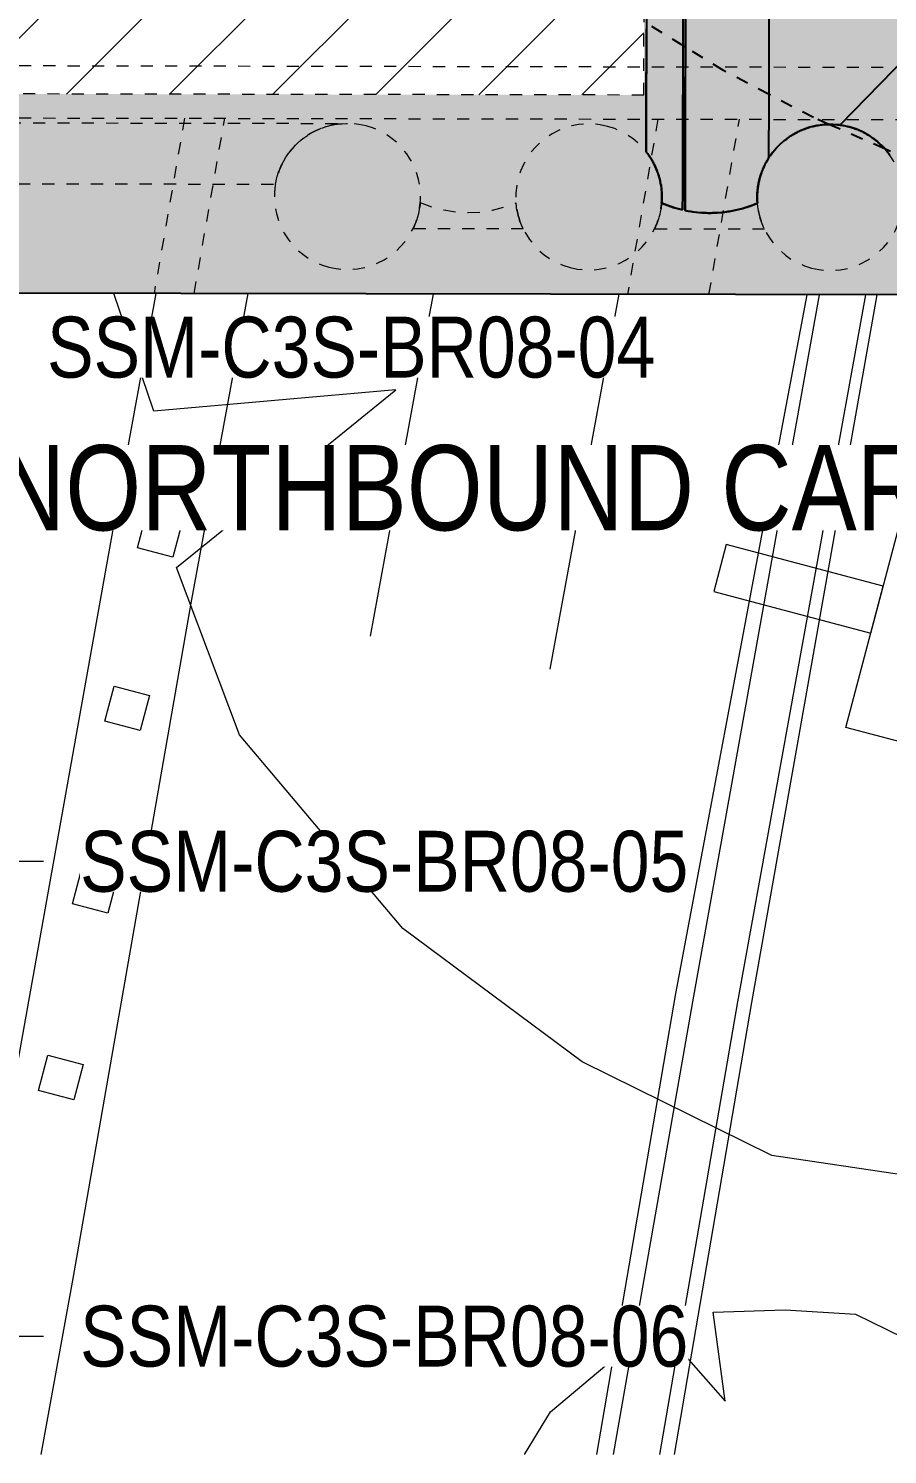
# Model space of a CAD drawing. Header units: metres. Extents: x -1147 to -802, y 5 to 567.
# Drawn here: x -1024.71 to -1017.65, y 498.17 to 509.88 of the extents above; entities that cross this region are included whole.
import ezdxf

# ---------------------------------------------------------------- set-up
doc = ezdxf.new("R2010")
doc.units = ezdxf.units.M
doc.linetypes.add('IMPORT-LNMK-LineTurn _3_', pattern=[0.0012, 0.0006, -0.0006])
doc.linetypes.add('JacobsDash', pattern=[0.0045, 0.003, -0.0015])
for name, color, linetype, lineweight in [('A-ANNO-NOTE', 7, 'Continuous', 9), ('A-DETL', 7, 'Continuous', 13), ('A-DETL-GENF', 7, 'Continuous', 9), ('A-FLOR', 7, 'Continuous', 50), ('A-FLOR-PATT', 7, 'Continuous', 40), ('A-GENM', 7, 'Continuous', 35), ('A-GENM-HDLN', 7, 'JacobsDash', 15), ('G-ANNO-TEXT', 7, 'Continuous', 9), ('S-BEAM-HDLN', 7, 'JacobsDash', 15), ('S-FNDN-HDLN', 7, 'JacobsDash', 15)]:
    doc.layers.add(name, color=color, linetype=linetype, lineweight=lineweight)
doc.styles.add('Arial Narrow', font='ARIALN.TTF', dxfattribs={"height": 0.7})
doc.styles.add('Arial Narrow_3', font='ARIALN.TTF', dxfattribs={"height": 0.5})

# ---------------------------------------------------------------- blocks, each defined once
blk = doc.blocks.new('T2DPAA-T2D-PWA-SU-M2D-000002_dwg-40815123-DRG-2873010 - GENERAL ARRANGEMENT PLAN')
at = {"color": 254, "lineweight": 18, "true_color": 0xe1e1e1}
for p, q in [((-202.285, 1061.957), (-201.434, 1062.524)), ((-201.346, 1062.189), (-202.863, 1062.068)), ((-201.603, 1060.082), (-202.285, 1061.957)), ((-201.878, 1061.647), (-201.878, 1061.947)), ((-201.878, 1061.947), (-201.579, 1061.947)), ((-201.579, 1061.947), (-201.579, 1061.647)), ((-201.579, 1061.647), (-201.878, 1061.647)), ((-201.153, 1061.459), (-202.671, 1061.34)), ((-202.514, 1060.744), (-201.603, 1060.082)), ((-202.282, 1059.866), (-201.235, 1059.948)), ((-201.235, 1059.948), (-200.764, 1059.984)), ((-203.613, 1059.761), (-202.282, 1059.866)), ((-201.893, 1058.391), (-201.11, 1058.453)), ((-201.11, 1058.453), (-200.375, 1058.51)), ((-203.496, 1058.266), (-201.893, 1058.391)), ((-199.982, 1057.019), (-201.501, 1056.906)), ((-199.956, 1056.92), (-201.472, 1056.795)), ((-199.859, 1056.551), (-201.375, 1056.429)), ((-199.835, 1056.463), (-201.35, 1056.334))]:
    blk.add_line(p, q, dxfattribs=at)
at = {"color": 254, "lineweight": 18, "true_color": 0xe1e1e1, "flags": 128}
for points in [[(-202.863, 1062.068), (-203.742, 1061.997), (-209.466, 1061.525), (-211, 1061.391)], [(-202.671, 1061.34), (-203.731, 1061.257), (-209.339, 1060.771), (-210.804, 1060.654)], [(-199.112, 1047.854), (-199.558, 1047.809), (-200.24, 1047.98), (-199.899, 1049.855), (-201.262, 1048.15), (-202.967, 1048.662), (-204.671, 1049.855), (-205.524, 1051.048), (-206.376, 1052.412), (-204.671, 1053.775), (-206.717, 1053.946), (-206.887, 1055.48), (-206.546, 1057.184), (-205.865, 1058.889), (-204.671, 1060.593), (-203.478, 1061.446), (-202.514, 1060.744)], [(-201.501, 1056.906), (-205.806, 1056.586), (-209.631, 1056.241)], [(-209.783, 1056.814), (-209.391, 1056.696), (-208.823, 1056.298), (-208.482, 1056.014), (-208.937, 1055.332), (-208.255, 1055.617), (-208.084, 1055.048), (-207.971, 1054.48), (-208.084, 1053.912), (-208.198, 1053.514), (-208.823, 1053.628), (-208.369, 1053.173), (-208.596, 1052.776), (-208.686, 1052.685)], [(-201.472, 1056.795), (-205.789, 1056.439), (-209.596, 1056.108)], [(-201.375, 1056.429), (-205.74, 1056.076), (-209.498, 1055.741)], [(-201.35, 1056.334), (-205.716, 1055.964), (-209.467, 1055.624)]]:
    blk.add_lwpolyline(points, dxfattribs=at)
for points in [[(-204.849, 1061.692), (-204.55, 1061.692), (-204.55, 1061.392), (-204.849, 1061.392)], [(-203.403, 1061.798), (-203.104, 1061.798), (-203.104, 1061.498), (-203.403, 1061.498)], [(-206.365, 1061.563), (-206.066, 1061.563), (-206.066, 1061.263), (-206.365, 1061.263)], [(-207.919, 1061.44), (-207.62, 1061.44), (-207.62, 1061.14), (-207.919, 1061.14)], [(-203.334, 1055.131), (-203.334, 1055.797), (-202.134, 1055.797), (-202.134, 1057.131), (-202.534, 1057.131), (-202.534, 1055.797), (-201.334, 1055.797), (-201.334, 1055.131)]]:
    blk.add_lwpolyline(points, close=True, dxfattribs=at)
blk = doc.blocks.new('T2DPAA-T2D-PWA-SU-M2D-000100_Survey_rvt-1-DRG-2873010 - GENERAL ARRANGEMENT PLAN')
at = {"color": 254, "lineweight": 18, "true_color": 0xe1e1e1, "rotation": 75.11694444444437}
blk.add_blockref('T2DPAA-T2D-PWA-SU-M2D-000002_dwg-40815123-DRG-2873010 - GENERAL ARRANGEMENT PLAN', (-45.821, 429.478), dxfattribs=at)
blk = doc.blocks.new('T2DPAA-T2D-C3S-RW-M2D-100010_dwg-40802999-DRG-2873010 - GENERAL ARRANGEMENT PLAN')
at = {"color": 254, "linetype": 'IMPORT-LNMK-LineTurn _3_', "lineweight": 25, "true_color": 0xd5d5d5}
for p, q in [((21.142, -617.874), (21.243, -617.537)), ((21.029, -618.249), (21.135, -617.896)), ((20.936, -618.661), (21.029, -618.249))]:
    blk.add_line(p, q, dxfattribs=at)
at = {"color": 9, "linetype": 'IMPORT-LNMK-LineTurn _3_', "lineweight": 25, "true_color": 0xc3c3c3}
for p, q in [((21.135, -617.896), (21.142, -617.874)), ((20.748, -619.694), (20.824, -619.2))]:
    blk.add_line(p, q, dxfattribs=at)
at = {"color": 254, "linetype": 'IMPORT-LNMK-LineTurn _3_', "lineweight": 25, "true_color": 0xe1e1e1}
for p, q in [((20.889, -618.868), (20.936, -618.661)), ((20.845, -619.062), (20.889, -618.87)), ((20.824, -619.2), (20.845, -619.062)), ((20.74, -619.745), (20.748, -619.696))]:
    blk.add_line(p, q, dxfattribs=at)
blk = doc.blocks.new('T2DPAA-T2D-PWC-RW-M2D-100010_RoadDesign_rvt-1-DRG-2873010 - GENERAL ARRANGEMENT PLAN')
at = {"color": 254, "lineweight": 18, "true_color": 0xe3e3e3, "rotation": 75.11694444444437}
blk.add_blockref('T2DPAA-T2D-C3S-RW-M2D-100010_dwg-40802999-DRG-2873010 - GENERAL ARRANGEMENT PLAN', (-1722.337, 648.01), dxfattribs=at)
blk = doc.blocks.new('Top of Pavement - RL A - Top of Pavement - RL A-68818558-DRG-2873010 - GENERAL ARRANGEMENT PLAN')
at = {"layer": 'A-GENM', "color": 253, "lineweight": 25, "true_color": 0xa3a3a3}
blk.add_open_spline([(108.421, -13.592), (108.397, -13.501), (108.317, -13.199), (108.182, -12.686), (108.043, -12.158), (107.931, -11.735), (107.847, -11.418), (107.764, -11.101), (107.652, -10.678), (107.513, -10.149), (107.345, -9.515), (107.178, -8.881), (107.011, -8.247), (106.843, -7.612), (106.704, -7.084), (106.592, -6.661), (106.508, -6.344), (106.425, -6.027), (106.341, -5.71), (106.257, -5.392), (106.146, -4.97), (106.006, -4.441), (105.839, -3.807), (105.672, -3.173), (105.504, -2.538), (105.365, -2.01), (105.253, -1.587), (105.169, -1.27), (105.086, -0.953), (104.974, -0.53), (104.835, -0.001), (104.667, 0.633), (104.5, 1.267), (104.333, 1.901), (104.165, 2.535), (103.998, 3.169), (103.831, 3.803), (103.663, 4.437), (103.496, 5.072), (103.329, 5.706), (103.189, 6.234), (103.078, 6.657), (102.994, 6.974), (102.91, 7.291), (102.799, 7.714), (102.659, 8.242), (102.492, 8.876), (102.325, 9.51), (102.157, 10.145), (102.018, 10.673), (101.906, 11.096), (101.823, 11.413), (101.739, 11.73), (101.655, 12.047), (101.572, 12.364), (101.488, 12.681), (101.404, 12.998), (101.293, 13.421), (101.153, 13.949), (100.986, 14.584), (100.819, 15.218), (100.651, 15.852), (100.484, 16.486), (100.345, 17.014), (100.233, 17.437), (100.122, 17.86), (99.982, 18.388), (99.815, 19.023), (99.592, 19.868), (99.369, 20.714), (99.145, 21.559), (98.978, 22.193), (98.811, 22.827), (98.588, 23.673), (98.365, 24.518), (98.141, 25.364), (97.974, 25.998), (97.835, 26.527), (97.723, 26.949), (97.639, 27.266), (97.556, 27.583), (97.444, 28.006), (97.305, 28.535), (97.137, 29.169), (96.97, 29.803), (96.803, 30.437), (96.663, 30.965), (96.552, 31.388), (96.468, 31.705), (96.384, 32.022), (96.301, 32.339), (96.217, 32.656), (96.133, 32.974), (96.05, 33.291), (95.938, 33.713), (95.799, 34.242), (95.642, 34.837), (95.54, 35.222), (95.495, 35.395)], degree=3, knots=[-0.7201257, -0.7201257, -0.7201257, -0.7201257, -0.7181818, -0.7136364, -0.7090909, -0.7068182, -0.7045455, -0.7022727, -0.7, -0.6954545, -0.6909091, -0.6863636, -0.6818182, -0.6772727, -0.6727273, -0.6704545, -0.6681818, -0.6659091, -0.6636364, -0.6613636, -0.6590909, -0.6545455, -0.65, -0.6454545, -0.6409091, -0.6363636, -0.6340909, -0.6318182, -0.6295455, -0.6272727, -0.6227273, -0.6181818, -0.6136364, -0.6090909, -0.6045455, -0.6, -0.5954545, -0.5909091, -0.5863636, -0.5818182, -0.5772727, -0.575, -0.5727273, -0.5704545, -0.5681818, -0.5636364, -0.5590909, -0.5545455, -0.55, -0.5454545, -0.5431818, -0.5409091, -0.5386364, -0.5363636, -0.5340909, -0.5318182, -0.5295455, -0.5272727, -0.5227273, -0.5181818, -0.5136364, -0.5090909, -0.5045455, -0.5, -0.4977273, -0.4954545, -0.4909091, -0.4863636, -0.4818182, -0.4727273, -0.4681818, -0.4636364, -0.4590909, -0.4545455, -0.4454545, -0.4409091, -0.4363636, -0.4318182, -0.4295455, -0.4272727, -0.425, -0.4227273, -0.4181818, -0.4136364, -0.4090909, -0.4045455, -0.4, -0.3977273, -0.3954545, -0.3931818, -0.3909091, -0.3886364, -0.3863636, -0.3840909, -0.3818182, -0.3772727, -0.3727273, -0.3690093, -0.3690093, -0.3690093, -0.3690093], dxfattribs=at)
blk.add_open_spline([(108.421, -13.592), (108.397, -13.501), (108.317, -13.199), (108.182, -12.686), (108.043, -12.158), (107.931, -11.735), (107.847, -11.418), (107.764, -11.101), (107.652, -10.678), (107.513, -10.149), (107.345, -9.515), (107.178, -8.881), (107.011, -8.247), (106.843, -7.612), (106.704, -7.084), (106.592, -6.661), (106.508, -6.344), (106.425, -6.027), (106.341, -5.71), (106.257, -5.392), (106.146, -4.97), (106.006, -4.441), (105.839, -3.807), (105.672, -3.173), (105.504, -2.538), (105.365, -2.01), (105.253, -1.587), (105.169, -1.27), (105.086, -0.953), (104.974, -0.53), (104.835, -0.001), (104.667, 0.633), (104.5, 1.267), (104.333, 1.901), (104.165, 2.535), (103.998, 3.169), (103.831, 3.803), (103.663, 4.437), (103.496, 5.072), (103.329, 5.706), (103.189, 6.234), (103.078, 6.657), (102.994, 6.974), (102.91, 7.291), (102.799, 7.714), (102.659, 8.242), (102.492, 8.876), (102.325, 9.51), (102.157, 10.145), (102.018, 10.673), (101.906, 11.096), (101.823, 11.413), (101.739, 11.73), (101.655, 12.047), (101.572, 12.364), (101.488, 12.681), (101.404, 12.998), (101.293, 13.421), (101.153, 13.949), (100.986, 14.584), (100.819, 15.218), (100.651, 15.852), (100.484, 16.486), (100.345, 17.014), (100.233, 17.437), (100.122, 17.86), (99.982, 18.388), (99.815, 19.023), (99.592, 19.868), (99.369, 20.714), (99.145, 21.559), (98.978, 22.193), (98.811, 22.827), (98.588, 23.673), (98.365, 24.518), (98.141, 25.364), (97.974, 25.998), (97.835, 26.527), (97.723, 26.949), (97.639, 27.266), (97.556, 27.583), (97.444, 28.006), (97.305, 28.535), (97.137, 29.169), (96.97, 29.803), (96.803, 30.437), (96.663, 30.965), (96.552, 31.388), (96.468, 31.705), (96.384, 32.022), (96.301, 32.339), (96.217, 32.656), (96.133, 32.974), (96.05, 33.291), (95.938, 33.713), (95.799, 34.242), (95.642, 34.837), (95.54, 35.222), (95.495, 35.395)], degree=3, knots=[-0.7201257, -0.7201257, -0.7201257, -0.7201257, -0.7181818, -0.7136364, -0.7090909, -0.7068182, -0.7045455, -0.7022727, -0.7, -0.6954545, -0.6909091, -0.6863636, -0.6818182, -0.6772727, -0.6727273, -0.6704545, -0.6681818, -0.6659091, -0.6636364, -0.6613636, -0.6590909, -0.6545455, -0.65, -0.6454545, -0.6409091, -0.6363636, -0.6340909, -0.6318182, -0.6295455, -0.6272727, -0.6227273, -0.6181818, -0.6136364, -0.6090909, -0.6045455, -0.6, -0.5954545, -0.5909091, -0.5863636, -0.5818182, -0.5772727, -0.575, -0.5727273, -0.5704545, -0.5681818, -0.5636364, -0.5590909, -0.5545455, -0.55, -0.5454545, -0.5431818, -0.5409091, -0.5386364, -0.5363636, -0.5340909, -0.5318182, -0.5295455, -0.5272727, -0.5227273, -0.5181818, -0.5136364, -0.5090909, -0.5045455, -0.5, -0.4977273, -0.4954545, -0.4909091, -0.4863636, -0.4818182, -0.4727273, -0.4681818, -0.4636364, -0.4590909, -0.4545455, -0.4454545, -0.4409091, -0.4363636, -0.4318182, -0.4295455, -0.4272727, -0.425, -0.4227273, -0.4181818, -0.4136364, -0.4090909, -0.4045455, -0.4, -0.3977273, -0.3954545, -0.3931818, -0.3909091, -0.3886364, -0.3863636, -0.3840909, -0.3818182, -0.3772727, -0.3727273, -0.3690093, -0.3690093, -0.3690093, -0.3690093], dxfattribs=at)
blk = doc.blocks.new('T2DPAA-T2D-C3S-RS-M3D-100334_rvt-1-DRG-2873010 - GENERAL ARRANGEMENT PLAN')
at = {"layer": 'A-GENM', "color": 253, "lineweight": 25, "true_color": 0xa3a3a3}
for p, q in [((-1119.763, 508.531), (-1119.76, 510.405)), ((-1120.06, 510.219), (-1120.063, 508.872)), ((-1118.836, 509.025), (-1118.878, 509)), ((-1118.78, 509.051), (-1118.822, 509.032)), ((-1118.721, 509.072), (-1118.77, 509.055)), ((-1118.663, 509.086), (-1118.707, 509.076)), ((-1118.599, 509.095), (-1118.651, 509.088)), ((-1118.541, 509.096), (-1118.586, 509.095)), ((-1118.475, 509.092), (-1118.528, 509.096)), ((-1118.436, 509.085), (-1118.449, 509.088)), ((-1118.341, 509.059), (-1118.395, 509.076)), ((-1118.276, 509.03), (-1118.328, 509.053)), ((-1118.224, 509), (-1118.269, 509.026)), ((-1118.979, 508.916), (-1119.013, 508.879)), ((-1118.938, 508.955), (-1118.971, 508.925)), ((-1118.887, 508.994), (-1118.925, 508.965)), ((-1118.168, 508.959), (-1118.212, 508.991)), ((-1118.122, 508.916), (-1118.16, 508.951)), ((-1118.078, 508.866), (-1118.112, 508.906)), ((-1119.023, 508.867), (-1119.049, 508.831)), ((-1119.764, 508.393), (-1119.763, 508.531))]:
    blk.add_line(p, q, dxfattribs=at)
at = {"layer": 'A-GENM', "color": 254, "lineweight": 25, "true_color": 0xd1d1d1}
for p, q in [((-1117.581, 510.003), (-1118.471, 509.091)), ((-1118.829, 509.028), (-1118.834, 509.026)), ((-1118.823, 509.031), (-1118.829, 509.028)), ((-1118.655, 509.087), (-1118.662, 509.086)), ((-1118.471, 509.091), (-1118.474, 509.092)), ((-1118.449, 509.088), (-1118.471, 509.091)), ((-1118.399, 509.077), (-1118.434, 509.085)), ((-1118.395, 509.076), (-1118.397, 509.076)), ((-1118.117, 508.911), (-1118.121, 508.915))]:
    blk.add_line(p, q, dxfattribs=at)
at = {"layer": 'A-GENM', "color": 9, "lineweight": 25, "true_color": 0xbebebe}
for p, q in [((-1118.878, 509), (-1118.88, 508.998)), ((-1118.775, 509.053), (-1118.78, 509.051)), ((-1118.269, 509.026), (-1118.274, 509.029)), ((-1118.971, 508.925), (-1118.976, 508.92)), ((-1118.883, 508.996), (-1118.887, 508.994)), ((-1118.212, 508.991), (-1118.214, 508.993)), ((-1118.165, 508.956), (-1118.168, 508.959)), ((-1118.16, 508.952), (-1118.165, 508.956)), ((-1118.112, 508.906), (-1118.116, 508.909)), ((-1119.049, 508.831), (-1119.054, 508.824)), ((-1119.763, 508.531), (-1119.764, 508.393))]:
    blk.add_line(p, q, dxfattribs=at)
at = {"layer": 'A-GENM', "color": 9, "lineweight": 25, "true_color": 0xbebebe, "flags": 128}
for points in [[(-1119.76, 510.173), (-1119.761, 509.976), (-1119.761, 509.778), (-1119.761, 509.58), (-1119.762, 509.382), (-1119.762, 509.185), (-1119.762, 508.987), (-1119.763, 508.789), (-1119.763, 508.591), (-1119.763, 508.531)], [(-1119.742, 509.395), (-1119.741, 509.579), (-1119.741, 509.777), (-1119.741, 509.975), (-1119.74, 510.173)], [(-1119.053, 509.574), (-1119.052, 509.723), (-1119.052, 509.873), (-1119.052, 510.022), (-1119.052, 510.172)], [(-1120.063, 508.872), (-1120.062, 509.016), (-1120.062, 509.161), (-1120.062, 509.306), (-1120.062, 509.45), (-1120.061, 509.595), (-1120.061, 509.74), (-1120.061, 509.882)], [(-1119.054, 508.824), (-1119.054, 508.973), (-1119.053, 509.123), (-1119.053, 509.273), (-1119.053, 509.423), (-1119.053, 509.573)], [(-1119.744, 508.389), (-1119.743, 508.587), (-1119.743, 508.786), (-1119.743, 508.984), (-1119.742, 509.182), (-1119.742, 509.38), (-1119.742, 509.394)]]:
    blk.add_lwpolyline(points, dxfattribs=at)
at = {"layer": 'A-GENM', "color": 254, "lineweight": 25, "true_color": 0xd1d1d1, "flags": 128}
for points in [[(-1118.707, 509.076), (-1118.715, 509.074), (-1118.719, 509.072)], [(-1118.586, 509.095), (-1118.594, 509.095), (-1118.598, 509.095)], [(-1118.529, 509.096), (-1118.533, 509.096), (-1118.541, 509.096)], [(-1118.329, 509.054), (-1118.334, 509.056), (-1118.341, 509.059)], [(-1118.214, 508.993), (-1118.218, 508.995), (-1118.224, 508.999)], [(-1118.929, 508.963), (-1118.931, 508.96), (-1118.936, 508.957)], [(-1119.015, 508.877), (-1119.018, 508.873), (-1119.022, 508.868)]]:
    blk.add_lwpolyline(points, dxfattribs=at)
at = {"layer": 'A-GENM', "color": 253, "lineweight": 25, "true_color": 0xa3a3a3}
for points in [[(-1119.74, 510.401), (-1119.741, 509.731), (-1119.742, 509.06), (-1119.744, 508.389)], [(-1118.885, 508.995), (-1118.873, 509.003), (-1118.861, 509.01), (-1118.849, 509.017)], [(-1118.849, 509.017), (-1118.836, 509.024), (-1118.824, 509.031), (-1118.811, 509.037)], [(-1118.811, 509.037), (-1118.798, 509.043), (-1118.785, 509.049), (-1118.772, 509.054)], [(-1118.772, 509.054), (-1118.759, 509.059), (-1118.746, 509.064), (-1118.732, 509.068)], [(-1118.732, 509.068), (-1118.719, 509.073), (-1118.705, 509.077), (-1118.691, 509.08)], [(-1118.691, 509.08), (-1118.677, 509.083), (-1118.663, 509.086), (-1118.649, 509.088)], [(-1118.649, 509.088), (-1118.636, 509.091), (-1118.621, 509.092), (-1118.607, 509.094)], [(-1118.607, 509.094), (-1118.593, 509.095), (-1118.579, 509.096), (-1118.565, 509.096)], [(-1118.565, 509.096), (-1118.551, 509.097), (-1118.537, 509.096), (-1118.523, 509.096)], [(-1118.523, 509.096), (-1118.508, 509.095), (-1118.494, 509.094), (-1118.48, 509.092)], [(-1118.48, 509.092), (-1118.466, 509.091), (-1118.452, 509.088), (-1118.438, 509.086)], [(-1118.438, 509.086), (-1118.425, 509.083), (-1118.412, 509.08), (-1118.399, 509.077)], [(-1118.397, 509.076), (-1118.383, 509.073), (-1118.37, 509.069), (-1118.357, 509.064)], [(-1118.357, 509.064), (-1118.344, 509.06), (-1118.331, 509.055), (-1118.318, 509.049)], [(-1118.318, 509.049), (-1118.305, 509.044), (-1118.292, 509.038), (-1118.28, 509.032)], [(-1118.28, 509.032), (-1118.267, 509.025), (-1118.255, 509.019), (-1118.243, 509.011)], [(-1118.243, 509.011), (-1118.231, 509.004), (-1118.219, 508.997), (-1118.208, 508.989)], [(-1119.037, 508.849), (-1119.028, 508.86), (-1119.02, 508.871), (-1119.011, 508.882)], [(-1119.011, 508.882), (-1119.002, 508.893), (-1118.992, 508.903), (-1118.982, 508.914)], [(-1118.982, 508.914), (-1118.972, 508.924), (-1118.962, 508.934), (-1118.952, 508.943)], [(-1118.952, 508.943), (-1118.941, 508.952), (-1118.93, 508.962), (-1118.919, 508.97)], [(-1118.919, 508.97), (-1118.908, 508.979), (-1118.896, 508.987), (-1118.885, 508.995)], [(-1118.208, 508.989), (-1118.196, 508.981), (-1118.185, 508.972), (-1118.174, 508.964)], [(-1118.174, 508.964), (-1118.164, 508.955), (-1118.153, 508.946), (-1118.143, 508.936)], [(-1118.143, 508.936), (-1118.133, 508.927), (-1118.123, 508.917), (-1118.113, 508.907)], [(-1118.113, 508.907), (-1118.104, 508.897), (-1118.094, 508.886), (-1118.086, 508.875)], [(-1120.063, 508.872), (-1120.054, 508.861), (-1120.046, 508.85), (-1120.038, 508.838)], [(-1120.038, 508.838), (-1120.031, 508.827), (-1120.023, 508.816), (-1120.017, 508.804)], [(-1120.017, 508.804), (-1120.01, 508.792), (-1120.003, 508.78), (-1119.997, 508.768)], [(-1119.997, 508.768), (-1119.991, 508.756), (-1119.985, 508.743), (-1119.98, 508.731)], [(-1119.1, 508.738), (-1119.094, 508.751), (-1119.088, 508.764), (-1119.082, 508.777)], [(-1119.078, 508.783), (-1119.081, 508.778), (-1119.084, 508.772), (-1119.087, 508.767)], [(-1119.058, 508.818), (-1119.061, 508.813), (-1119.064, 508.808), (-1119.067, 508.803)], [(-1119.06, 508.813), (-1119.053, 508.825), (-1119.045, 508.837), (-1119.037, 508.849)], [(-1118.086, 508.875), (-1118.077, 508.864), (-1118.068, 508.853), (-1118.06, 508.842)], [(-1119.98, 508.731), (-1119.975, 508.718), (-1119.97, 508.705), (-1119.966, 508.692)], [(-1119.966, 508.692), (-1119.961, 508.679), (-1119.957, 508.666), (-1119.954, 508.653)], [(-1119.954, 508.653), (-1119.95, 508.64), (-1119.947, 508.626), (-1119.945, 508.613)], [(-1119.139, 508.617), (-1119.136, 508.631), (-1119.132, 508.645), (-1119.129, 508.658)], [(-1119.126, 508.669), (-1119.127, 508.663), (-1119.129, 508.657), (-1119.131, 508.652)], [(-1119.129, 508.658), (-1119.127, 508.665), (-1119.123, 508.679), (-1119.118, 508.692), (-1119.116, 508.699)], [(-1119.112, 508.708), (-1119.115, 508.702), (-1119.117, 508.697), (-1119.119, 508.691)], [(-1119.116, 508.699), (-1119.111, 508.712), (-1119.106, 508.725), (-1119.1, 508.738)], [(-1119.097, 508.746), (-1119.099, 508.741), (-1119.102, 508.735), (-1119.104, 508.729)], [(-1119.945, 508.613), (-1119.942, 508.6), (-1119.94, 508.586), (-1119.938, 508.572)], [(-1119.938, 508.572), (-1119.937, 508.559), (-1119.935, 508.545), (-1119.935, 508.532)], [(-1119.935, 508.532), (-1119.934, 508.518), (-1119.934, 508.504), (-1119.934, 508.491)], [(-1119.151, 508.491), (-1119.151, 508.505), (-1119.151, 508.519), (-1119.15, 508.533)], [(-1119.149, 508.546), (-1119.149, 508.541), (-1119.15, 508.536), (-1119.15, 508.531)], [(-1119.146, 508.575), (-1119.144, 508.589), (-1119.142, 508.603), (-1119.139, 508.617)], [(-1119.144, 508.588), (-1119.145, 508.583), (-1119.146, 508.577), (-1119.146, 508.571)], [(-1119.136, 508.629), (-1119.137, 508.623), (-1119.139, 508.617), (-1119.14, 508.612)], [(-1119.934, 508.491), (-1119.934, 508.477), (-1119.935, 508.463), (-1119.936, 508.45)], [(-1119.936, 508.45), (-1119.922, 508.444), (-1119.908, 508.438), (-1119.894, 508.433)], [(-1119.894, 508.433), (-1119.88, 508.427), (-1119.865, 508.422), (-1119.851, 508.418)], [(-1119.851, 508.418), (-1119.837, 508.413), (-1119.822, 508.409), (-1119.808, 508.405)], [(-1119.293, 508.4), (-1119.276, 508.404), (-1119.26, 508.408), (-1119.244, 508.413)], [(-1119.244, 508.413), (-1119.228, 508.418), (-1119.212, 508.424), (-1119.196, 508.43)], [(-1119.196, 508.43), (-1119.18, 508.435), (-1119.165, 508.442), (-1119.149, 508.448)], [(-1119.151, 508.503), (-1119.151, 508.498), (-1119.151, 508.494), (-1119.151, 508.489)], [(-1119.149, 508.448), (-1119.15, 508.462), (-1119.151, 508.477), (-1119.151, 508.491)], [(-1119.808, 508.405), (-1119.793, 508.401), (-1119.778, 508.397), (-1119.764, 508.393)], [(-1119.744, 508.389), (-1119.727, 508.386), (-1119.71, 508.383), (-1119.694, 508.38)], [(-1119.694, 508.38), (-1119.677, 508.378), (-1119.66, 508.375), (-1119.644, 508.374)], [(-1119.644, 508.374), (-1119.627, 508.372), (-1119.61, 508.371), (-1119.593, 508.37)], [(-1119.593, 508.37), (-1119.576, 508.369), (-1119.56, 508.368), (-1119.543, 508.368)], [(-1119.543, 508.368), (-1119.526, 508.368), (-1119.509, 508.369), (-1119.492, 508.37)], [(-1119.492, 508.37), (-1119.475, 508.37), (-1119.459, 508.372), (-1119.442, 508.373)], [(-1119.442, 508.373), (-1119.425, 508.375), (-1119.408, 508.377), (-1119.392, 508.38)], [(-1119.392, 508.38), (-1119.375, 508.382), (-1119.358, 508.385), (-1119.342, 508.388)], [(-1119.342, 508.388), (-1119.325, 508.392), (-1119.309, 508.395), (-1119.293, 508.4)]]:
    blk.add_open_spline(points, degree=3, dxfattribs=at)
at = {"layer": 'A-GENM', "color": 9, "lineweight": 25, "true_color": 0xbebebe}
for points in [[(-1120.038, 508.838), (-1120.046, 508.85), (-1120.054, 508.861), (-1120.063, 508.872)], [(-1120.017, 508.804), (-1120.023, 508.816), (-1120.031, 508.827), (-1120.038, 508.838)], [(-1119.067, 508.803), (-1119.071, 508.796), (-1119.074, 508.79), (-1119.078, 508.783)], [(-1119.054, 508.824), (-1119.055, 508.822), (-1119.056, 508.82), (-1119.057, 508.818)], [(-1119.104, 508.729), (-1119.107, 508.722), (-1119.11, 508.715), (-1119.112, 508.708)], [(-1119.894, 508.433), (-1119.908, 508.438), (-1119.922, 508.444), (-1119.936, 508.45)], [(-1119.851, 508.418), (-1119.865, 508.422), (-1119.88, 508.427), (-1119.894, 508.433)], [(-1119.764, 508.393), (-1119.793, 508.4), (-1119.822, 508.408), (-1119.851, 508.418)], [(-1119.149, 508.448), (-1119.211, 508.422), (-1119.34, 508.382), (-1119.543, 508.361), (-1119.678, 508.375), (-1119.744, 508.389)], [(-1119.151, 508.488), (-1119.151, 508.475), (-1119.15, 508.461), (-1119.149, 508.448)]]:
    blk.add_open_spline(points, degree=3, dxfattribs=at)
for points, knots in [([(-1119.936, 508.45), (-1119.933, 508.491), (-1119.934, 508.587), (-1119.966, 508.707), (-1120.003, 508.78), (-1120.017, 508.804)], [-1, -1, -1, -1, -0.7272727, -0.3636364, -0.1818182, -0.1818182, -0.1818182, -0.1818182]), ([(-1119.087, 508.767), (-1119.089, 508.763), (-1119.092, 508.756), (-1119.095, 508.749), (-1119.097, 508.746)], [-0.83350599, -0.83350599, -0.83350599, -0.83350599, -0.8, -0.77532756, -0.77532756, -0.77532756, -0.77532756]), ([(-1119.131, 508.652), (-1119.131, 508.649), (-1119.133, 508.642), (-1119.135, 508.634), (-1119.136, 508.629)], [-0.52033055, -0.52033055, -0.52033055, -0.52033055, -0.5, -0.46150031, -0.46150031, -0.46150031, -0.46150031]), ([(-1119.119, 508.691), (-1119.12, 508.688), (-1119.122, 508.681), (-1119.124, 508.673), (-1119.126, 508.669)], [-0.624576, -0.624576, -0.624576, -0.624576, -0.6, -0.56638869, -0.56638869, -0.56638869, -0.56638869]), ([(-1119.146, 508.571), (-1119.146, 508.57), (-1119.147, 508.561), (-1119.148, 508.553), (-1119.149, 508.546)], [-0.31207002, -0.31207002, -0.31207002, -0.31207002, -0.3, -0.24920787, -0.24920787, -0.24920787, -0.24920787]), ([(-1119.14, 508.612), (-1119.14, 508.61), (-1119.142, 508.602), (-1119.143, 508.594), (-1119.144, 508.588)], [-0.41616995, -0.41616995, -0.41616995, -0.41616995, -0.4, -0.35601308, -0.35601308, -0.35601308, -0.35601308]), ([(-1119.15, 508.53), (-1119.15, 508.529), (-1119.151, 508.52), (-1119.151, 508.511), (-1119.151, 508.503)], [-0.20801499, -0.20801499, -0.20801499, -0.20801499, -0.2, -0.13844549, -0.13844549, -0.13844549, -0.13844549])]:
    blk.add_open_spline(points, degree=3, knots=knots, dxfattribs=at)
at = {"layer": 'A-GENM', "color": 253, "lineweight": 25, "true_color": 0xa3a3a3}
for points, knots in [([(-1119.082, 508.777), (-1119.08, 508.78), (-1119.073, 508.792), (-1119.066, 508.804), (-1119.06, 508.813)], [-0.7037037, -0.7037037, -0.7037037, -0.7037037, -0.69444444, -0.66666667, -0.66666667, -0.66666667, -0.66666667]), ([(-1119.15, 508.533), (-1119.149, 508.544), (-1119.148, 508.558), (-1119.146, 508.572), (-1119.146, 508.575)], [-0.92592593, -0.92592593, -0.92592593, -0.92592593, -0.89814815, -0.88888889, -0.88888889, -0.88888889, -0.88888889])]:
    blk.add_open_spline(points, degree=3, knots=knots, dxfattribs=at)
at = {"layer": 'A-GENM', "color": 253, "lineweight": 25, "true_color": 0xa3a3a3, "rotation": 75.11694444444437}
blk.add_blockref('Top of Pavement - RL A - Top of Pavement - RL A-68818558-DRG-2873010 - GENERAL ARRANGEMENT PLAN', (-1134.058, 404.862), dxfattribs=at)
blk = doc.blocks.new('01_SFO_FRP_Pile_CastInPlace_CS_BR08 - CAST-IN-PLACE PILE - 1200-8660884-DRG-2873010 - GENERAL ARRANGEMENT PLAN')
at = {"layer": 'S-FNDN-HDLN'}
for start, end in [(90, 270), (270, 90)]:
    blk.add_arc((0, 0), 0.6, start, end, dxfattribs=at)
blk = doc.blocks.new('01_SFO_FRP_Pile_CastInPlace_CS_BR08 - CAST-IN-PLACE PILE - 1200-8661059-DRG-2873010 - GENERAL ARRANGEMENT PLAN')
at = {"layer": 'S-FNDN-HDLN'}
for start, end in [(90, 270), (270, 90)]:
    blk.add_arc((0, 0), 0.6, start, end, dxfattribs=at)
blk = doc.blocks.new('01_SFO_FRP_Pile_CastInPlace_CS_BR08 - CAST-IN-PLACE PILE - 1200-8661047-DRG-2873010 - GENERAL ARRANGEMENT PLAN')
at = {"layer": 'S-FNDN-HDLN'}
for start, end in [(90, 270), (270, 90)]:
    blk.add_arc((0, 0), 0.6, start, end, dxfattribs=at)
blk = doc.blocks.new('20_SFR_WSC_ShotcreteWall_Flat_Datum - FlatWall_PileSize_1200-6279977-DRG-2873010 - GENERAL ARRANGEMENT PLAN')
at = {"layer": 'A-GENM-HDLN', "color": 252, "true_color": 0x888888}
for p, q in [((0.316, 1.2), (4.3, 1.2)), ((4.087, 1.161), (4.124, 1.174)), ((4.168, 1.185), (4.206, 1.193)), ((4.253, 1.198), (4.291, 1.2)), ((4.292, 1.2), (4.299, 1.2)), ((0.388, 1.058), (0.416, 1.033)), ((3.938, 1.079), (3.97, 1.101)), ((4.01, 1.125), (4.044, 1.143)), ((0.421, 1.028), (0.445, 1.003)), ((0.445, 1.002), (0.448, 1)), ((0.448, 1), (0.472, 0.97)), ((0.478, 0.963), (0.497, 0.936)), ((3.819, 0.959), (3.843, 0.989)), ((3.874, 1.023), (3.903, 1.05)), ((0.498, 0.935), (0.499, 0.933)), ((0.499, 0.933), (0.52, 0.899)), ((0.525, 0.89), (0.54, 0.862)), ((0.54, 0.862), (0.541, 0.86)), ((0.541, 0.86), (0.557, 0.823)), ((3.738, 0.81), (3.753, 0.846)), ((3.773, 0.887), (3.793, 0.921)), ((0.562, 0.809), (0.571, 0.784)), ((0.571, 0.783), (0.572, 0.782)), ((0.572, 0.782), (0.583, 0.742)), ((0.588, 0.719), (0.591, 0.701)), ((3.708, 0.7), (3.713, 0.726)), ((3.714, 0.728), (3.723, 0.767)), ((0.592, 0.701), (0.592, 0.7)), ((0.592, 0.7), (3.708, 0.7))]:
    blk.add_line(p, q, dxfattribs=at)
at = {"layer": 'A-GENM-HDLN', "color": 252, "true_color": 0x888888, "flags": 128}
for points in [[(4.124, 1.174), (4.134, 1.177), (4.165, 1.185)], [(4.207, 1.193), (4.216, 1.194), (4.249, 1.198)], [(3.904, 1.051), (3.912, 1.058), (3.936, 1.077)], [(3.971, 1.102), (3.98, 1.108), (4.007, 1.124)], [(4.045, 1.143), (4.055, 1.148), (4.084, 1.16)], [(3.793, 0.922), (3.801, 0.933), (3.817, 0.957)], [(3.844, 0.99), (3.852, 1), (3.873, 1.021)], [(3.753, 0.847), (3.759, 0.86), (3.772, 0.885)], [(3.724, 0.768), (3.728, 0.782), (3.737, 0.808)]]:
    blk.add_lwpolyline(points, dxfattribs=at)
blk = doc.blocks.new('20_SFR_WSC_ShotcreteWall_ArchFlatBack_Datum - ArchWall_PileSize_1200-6845785-DRG-2873010 - GENERAL ARRANGEMENT PLAN')
at = {"layer": 'A-GENM-HDLN', "color": 252, "true_color": 0x888888}
for p, q in [((0.593, -0.689), (0.587, -0.723)), ((0.597, -0.661), (0.594, -0.686)), ((0.598, -0.649), (0.597, -0.66)), ((1.388, -0.677), (1.385, -0.649)), ((1.394, -0.712), (1.388, -0.679)), ((0.568, -0.795), (0.559, -0.819)), ((0.576, -0.769), (0.568, -0.795)), ((0.583, -0.742), (0.576, -0.768)), ((0.587, -0.723), (0.583, -0.74)), ((1.414, -0.79), (1.406, -0.763)), ((0.547, -0.846), (0.539, -0.863)), ((1.444, -0.863), (0.539, -0.863)), ((0.558, -0.82), (0.548, -0.845))]:
    blk.add_line(p, q, dxfattribs=at)
at = {"layer": 'A-GENM-HDLN', "color": 252, "true_color": 0x888888, "flags": 128}
for points in [[(0.598, -0.649), (0.693, -0.684), (0.791, -0.709), (0.891, -0.725), (0.992, -0.73), (1.092, -0.725), (1.192, -0.709), (1.29, -0.684), (1.385, -0.649)], [(1.405, -0.759), (1.396, -0.723), (1.394, -0.713)], [(1.439, -0.853), (1.415, -0.795), (1.414, -0.791)]]:
    blk.add_lwpolyline(points, dxfattribs=at)
blk = doc.blocks.new('20_SFR_WSC_ShotcreteWall_ArchFlatBack_Datum - ArchWall_PileSize_1200-6845786-DRG-2873010 - GENERAL ARRANGEMENT PLAN')
at = {"layer": 'A-GENM-HDLN', "color": 252, "true_color": 0x888888}
for p, q in [((0.593, -0.689), (0.587, -0.723)), ((0.597, -0.661), (0.594, -0.687)), ((0.598, -0.649), (0.597, -0.66)), ((1.388, -0.679), (1.385, -0.649)), ((1.393, -0.711), (1.389, -0.681)), ((0.568, -0.795), (0.559, -0.819)), ((0.576, -0.769), (0.568, -0.795)), ((0.583, -0.741), (0.576, -0.768)), ((0.587, -0.723), (0.583, -0.74)), ((1.413, -0.789), (1.407, -0.767)), ((0.548, -0.845), (0.539, -0.863)), ((1.444, -0.863), (0.539, -0.863)), ((0.558, -0.82), (0.548, -0.844))]:
    blk.add_line(p, q, dxfattribs=at)
at = {"layer": 'A-GENM-HDLN', "color": 252, "true_color": 0x888888, "flags": 128}
for points in [[(0.598, -0.649), (0.693, -0.684), (0.791, -0.709), (0.891, -0.725), (0.992, -0.73), (1.092, -0.725), (1.192, -0.709), (1.29, -0.684), (1.385, -0.649)], [(1.406, -0.763), (1.396, -0.723), (1.394, -0.712)], [(1.444, -0.863), (1.415, -0.795), (1.414, -0.789)]]:
    blk.add_lwpolyline(points, dxfattribs=at)

msp = doc.modelspace()

# ---------------------------------------------------------------- hatches: boundary and pattern name
at = {"layer": 'A-DETL-GENF'}
h = msp.add_hatch(dxfattribs=at)
h.set_pattern_fill('FP_4', color=256, style=0, pattern_type=2)
h.set_pattern_definition([(45, (100.7304, 3.6), (-0.42426407, 0.42426407), [])])
h.paths.add_polyline_path([(-1019.6515, 509.337), (-1019.6307, 521.002), (-1039.424, 521.0371), (-1041.3603, 509.9228), (-1041.7364, 509.9226), (-1041.7372, 509.3762), (-1041.5113, 509.3758), (-1041.2914, 509.8156), (-1041.0712, 509.375), (-1026.5283, 509.3492), (-1026.3581, 509.6896), (-1026.1876, 509.3486), (-1019.8399, 509.3373)])
at = {"layer": 'A-FLOR-PATT', "lineweight": 5, "true_color": 0xe1e1e1}
msp.add_hatch(color=254, dxfattribs=at).paths.add_polyline_path([(-1017.1535, 507.6948), (-1018.5715, 546.0535), (-1020.5972, 534.4059), (-1020.6572, 533.9678), (-1020.6808, 533.8269), (-1022.9141, 521.0078), (-1019.6307, 521.002), (-1019.6515, 509.337), (-1024.9578, 509.3464), (-1025.2425, 507.7099), (-1017.4955, 507.6954)])

# ---------------------------------------------------------------- linework, layer by layer
at = {"layer": 'A-DETL', "color": 143, "linetype": 'JacobsDash', "lineweight": 15, "true_color": 0x78aac8}
for q in [(-1019.6313, 520.687), (-1026.1876, 509.3486)]:
    msp.add_line((-1019.6515, 509.337), q, dxfattribs=at)
at = {"layer": 'A-FLOR', "color": 252, "lineweight": 25, "true_color": 0x888888}
msp.add_line((-1010.9764, 507.6833), (-1041.7404, 507.7407), dxfattribs=at)
at = {"layer": 'G-ANNO-TEXT'}
for p, q in [((-1025.0987, 503.0439), (-1024.5826, 503.0439)), ((-1025.0987, 499.1439), (-1024.5826, 499.1439))]:
    msp.add_line(p, q, dxfattribs=at)
at = {"layer": 'S-BEAM-HDLN'}
for p, q in [((-1024.985, 509.5794), (-1011.5329, 509.5543)), ((-1024.9855, 509.1494), (-1011.7477, 509.1247)), ((-1023.4244, 509.1465), (-1023.6753, 507.707)), ((-1023.3456, 507.7064), (-1023.0946, 509.1459)), ((-1019.536, 509.1393), (-1019.7868, 507.6997)), ((-1019.1171, 507.6985), (-1018.8663, 509.138))]:
    msp.add_line(p, q, dxfattribs=at)

# ---------------------------------------------------------------- block references
at = {"lineweight": 5}
for name in ['T2DPAA-T2D-PWC-RW-M2D-100010_RoadDesign_rvt-1-DRG-2873010 - GENERAL ARRANGEMENT PLAN', 'T2DPAA-T2D-C3S-RS-M3D-100334_rvt-1-DRG-2873010 - GENERAL ARRANGEMENT PLAN']:
    msp.add_blockref(name, (100.4304, 0), dxfattribs=at)
at = {"color": 254, "lineweight": 5, "true_color": 0xe1e1e1}
msp.add_blockref('T2DPAA-T2D-PWA-SU-M2D-000100_Survey_rvt-1-DRG-2873010 - GENERAL ARRANGEMENT PLAN', (100.4304, 0), dxfattribs=at)
at = {"layer": 'A-GENM-HDLN', "color": 252, "true_color": 0x888888}
for name, p, rotation in [('20_SFR_WSC_ShotcreteWall_Flat_Datum - FlatWall_PileSize_1200-6279977-DRG-2873010 - GENERAL ARRANGEMENT PLAN', (-1026.3874, 507.9119), 359.8930449072527), ('20_SFR_WSC_ShotcreteWall_ArchFlatBack_Datum - ArchWall_PileSize_1200-6845786-DRG-2873010 - GENERAL ARRANGEMENT PLAN', (-1022.0855, 509.1034), 359.8995288073054), ('20_SFR_WSC_ShotcreteWall_ArchFlatBack_Datum - ArchWall_PileSize_1200-6845785-DRG-2873010 - GENERAL ARRANGEMENT PLAN', (-1020.1024, 509.0999), 359.8995288073054)]:
    msp.add_blockref(name, p, dxfattribs=dict(at, rotation=rotation))
at = {"layer": 'S-FNDN-HDLN', "rotation": 165.1169444444439}
for name, p in [('01_SFO_FRP_Pile_CastInPlace_CS_BR08 - CAST-IN-PLACE PILE - 1200-8661047-DRG-2873010 - GENERAL ARRANGEMENT PLAN', (-1022.0865, 508.5038)), ('01_SFO_FRP_Pile_CastInPlace_CS_BR08 - CAST-IN-PLACE PILE - 1200-8661059-DRG-2873010 - GENERAL ARRANGEMENT PLAN', (-1020.1035, 508.5001)), ('01_SFO_FRP_Pile_CastInPlace_CS_BR08 - CAST-IN-PLACE PILE - 1200-8660884-DRG-2873010 - GENERAL ARRANGEMENT PLAN', (-1018.1205, 508.4964))]:
    msp.add_blockref(name, p, dxfattribs=at)

# ---------------------------------------------------------------- next in the draw order: texts
at = {"layer": 'A-ANNO-NOTE', "insert": (-1030.5515, 506.462), "char_height": 0.7, "attachment_point": 1, "style": 'Arial Narrow', "bg_fill": 3, "box_fill_scale": 1, "bg_fill_color": 256, "bg_fill_true_color": 13158600, "bg_fill_transparency": 0}
msp.add_mtext('SOUTH ROAD NORTHBOUND CARRIAGEWAY', dxfattribs=at)
at = {"layer": 'G-ANNO-TEXT', "char_height": 0.5, "attachment_point": 1, "style": 'Arial Narrow_3', "bg_fill": 3, "box_fill_scale": 1, "bg_fill_color": 256, "bg_fill_true_color": 13158600, "bg_fill_transparency": 0}
for s, insert in [('SSM-C3S-BR08-04', (-1024.5541, 507.5168)), ('SSM-C3S-BR08-05', (-1024.2826, 503.2939)), ('SSM-C3S-BR08-06', (-1024.2826, 499.3939))]:
    msp.add_mtext(s, dxfattribs=dict(at, insert=insert))

doc.saveas('drawing.dxf')
